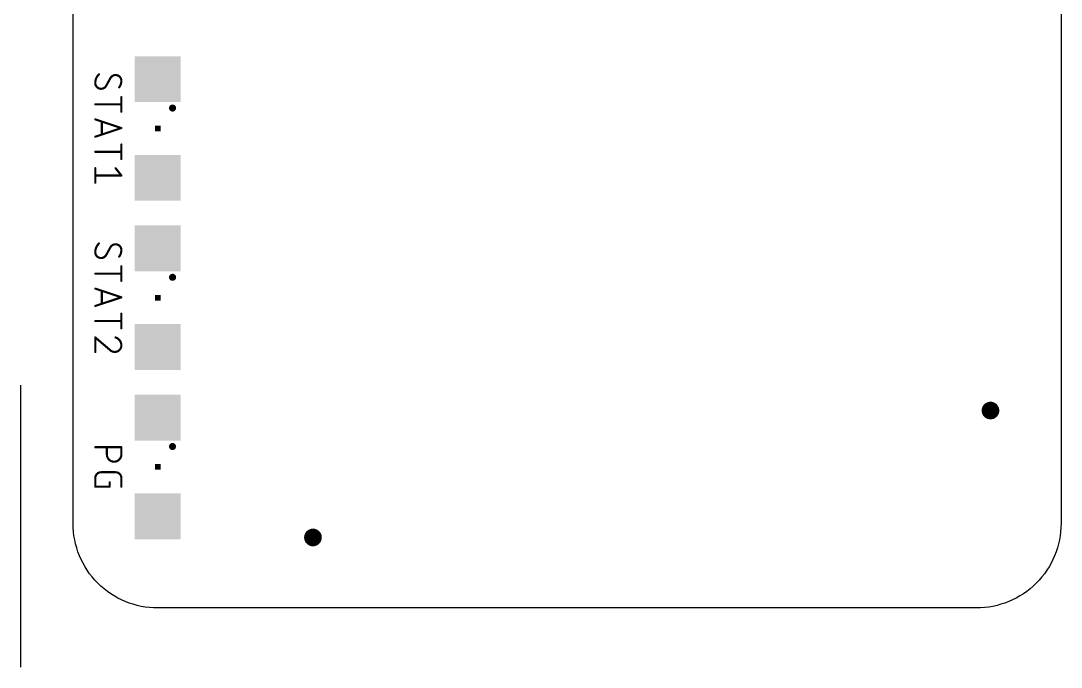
# Model space of a CAD drawing. Header units: millimetres. Extents: x 0 to 36.9, y 0 to 58.1.
# Drawn here: x 0 to 36.85, y 0 to 22.92 of the extents above; entities that cross this region are included whole.
import ezdxf

# ---------------------------------------------------------------- set-up
doc = ezdxf.new("R2010")
doc.units = ezdxf.units.MM
doc.layers.get('0').update_dxf_attribs({"true_color": 0xc2ced6})
doc.layers.add('0.0 - easgle cad import', color=7, linetype='Continuous', true_color=0xc2ced6)
doc.layers.add('0.1 - PCB', color=7, linetype='Continuous', true_color=0xc2ced6)
doc.layers.get('0').off()

# ---------------------------------------------------------------- blocks, each defined once
blk = doc.blocks.new('PIE')
at = {"const_width": 0.5}
blk.add_lwpolyline([(0, -0.25, 1), (0, 0.25, 1), (0, -0.25)], format="xyb", dxfattribs=at)
blk = doc.blocks.new('RECT')
blk.add_solid([(-0.5, -0.5), (0.5, -0.5), (-0.5, 0.5), (0.5, 0.5)])

msp = doc.modelspace()

# ---------------------------------------------------------------- linework, layer by layer
at = {"layer": '0.0 - easgle cad import'}
for points, const_width in [([(1.85, 5.1), (1.85, 55.1)], 0.01), ([(36.85, 55.1), (36.85, 5.1)], 0.01), ([(3.023, 20.611), (3.177, 20.893)], 0.0762), ([(2.638, 19.955), (3.562, 19.955)], 0.0762), ([(3.562, 20.212), (3.562, 19.698)], 0.0762), ([(2.638, 19.423), (3.562, 19.115)], 0.0762), ([(2.869, 18.884), (2.869, 19.346)], 0.0762), ([(3.562, 19.115), (2.638, 18.807)], 0.0762), ([(3.562, 18.532), (3.562, 18.018)], 0.0762), ([(2.638, 18.275), (3.562, 18.275)], 0.0762), ([(2.638, 17.692), (2.638, 17.178)], 0.0762), ([(3.357, 17.692), (3.562, 17.435)], 0.0762), ([(3.562, 17.435), (2.638, 17.435)], 0.0762), ([(3.023, 14.611), (3.177, 14.893)], 0.0762), ([(3.562, 14.212), (3.562, 13.698)], 0.0762), ([(2.638, 13.955), (3.562, 13.955)], 0.0762), ([(2.638, 13.423), (3.562, 13.115)], 0.0762), ([(2.869, 12.884), (2.869, 13.346)], 0.0762), ([(3.562, 13.115), (2.638, 12.807)], 0.0762), ([(3.562, 12.532), (3.562, 12.018)], 0.0762), ([(2.638, 12.275), (3.562, 12.275)], 0.0762), ([(3.151, 11.255), (2.638, 11.692)], 0.0762), ([(2.638, 11.692), (2.638, 11.178)], 0.0762), ([(2.638, 7.8), (3.562, 7.8)], 0.0762), ([(3.049, 7.543), (3.049, 7.8)], 0.0762), ([(3.562, 7.8), (3.562, 7.543)], 0.0762), ([(2.638, 6.4), (2.638, 6.708)], 0.0762), ([(2.843, 6.913), (3.357, 6.913)], 0.0762), ([(3.562, 6.708), (3.562, 6.4)], 0.0762), ([(3.151, 6.4), (2.638, 6.4)], 0.0762), ([(3.151, 6.554), (3.151, 6.4)], 0.0762), ([(33.85, 2.1), (4.85, 2.1)], 0.01)]:
    msp.add_lwpolyline(points, dxfattribs=dict(at, const_width=const_width))
for points, const_width in [([(2.766, 21.022, 0.2), (2.638, 20.714)], 0.0762), ([(2.78, 21.008, 1), (2.753, 21.035)], 0.0381), ([(3.357, 20.996, 0.2656), (3.177, 20.893)], 0.0762), ([(3.562, 20.791, 0.4142), (3.357, 20.996)], 0.0762), ([(3.357, 21.015, 1), (3.357, 20.977)], 0.0381), ([(3.357, 20.977, 1), (3.357, 21.015)], 0.0381), ([(2.638, 20.714, 0.4142), (2.843, 20.508)], 0.0762), ([(2.657, 20.714, 1), (2.619, 20.714)], 0.0381), ([(2.619, 20.714, 1), (2.657, 20.714)], 0.0381), ([(2.843, 20.508, 0.2656), (3.023, 20.611)], 0.0762), ([(3.006, 20.62, 1), (3.04, 20.602)], 0.0381), ([(3.039, 20.601, 1), (3.007, 20.621)], 0.0381), ([(3.161, 20.903, 1), (3.193, 20.884)], 0.0381), ([(3.194, 20.884, 1), (3.16, 20.902)], 0.0381), ([(3.485, 20.56, 0.1623), (3.562, 20.791)], 0.0762), ([(3.581, 20.791, 1), (3.543, 20.791)], 0.0381), ([(3.543, 20.791, 1), (3.581, 20.791)], 0.0381), ([(2.843, 20.527, 1), (2.843, 20.489)], 0.0381), ([(2.843, 20.489, 1), (2.843, 20.527)], 0.0381), ([(3.47, 20.571, 1), (3.5, 20.548)], 0.0381), ([(2.638, 19.974, 1), (2.638, 19.936)], 0.0381), ([(3.581, 20.212, 1), (3.543, 20.212)], 0.0381), ([(3.562, 19.936, 1), (3.562, 19.974)], 0.0381), ([(5.375, 19.762, 1), (5.375, 19.887, 1), (5.375, 19.762)], 0.125), ([(3.543, 19.698, 1), (3.581, 19.698)], 0.0381), ([(2.644, 19.441, 1), (2.632, 19.405)], 0.0381), ([(2.888, 19.346, 1), (2.85, 19.346)], 0.0381), ([(2.632, 18.825, 1), (2.644, 18.789)], 0.0381), ([(2.85, 18.884, 1), (2.888, 18.884)], 0.0381), ([(3.568, 19.097, 1), (3.556, 19.133)], 0.0381), ([(3.556, 19.097, 1), (3.568, 19.133)], 0.0381), ([(3.581, 18.532, 1), (3.543, 18.532)], 0.0381), ([(2.638, 18.294, 1), (2.638, 18.256)], 0.0381), ([(3.562, 18.256, 1), (3.562, 18.294)], 0.0381), ([(2.657, 17.692, 1), (2.619, 17.692)], 0.0381), ([(3.371, 17.703, 1), (3.342, 17.68)], 0.0381), ([(3.543, 18.018, 1), (3.581, 18.018)], 0.0381), ([(2.638, 17.454, 1), (2.638, 17.416)], 0.0381), ([(3.547, 17.423, 1), (3.577, 17.447)], 0.0381), ([(3.562, 17.416, 1), (3.562, 17.454)], 0.0381), ([(2.619, 17.178, 1), (2.657, 17.178)], 0.0381), ([(2.766, 15.022, 0.2), (2.638, 14.714)], 0.0762), ([(2.638, 14.714, 0.4142), (2.843, 14.508)], 0.0762), ([(2.657, 14.714, 1), (2.619, 14.714)], 0.0381), ([(2.78, 15.008, 1), (2.753, 15.035)], 0.0381), ([(3.357, 14.996, 0.2656), (3.177, 14.893)], 0.0762), ([(3.161, 14.903, 1), (3.193, 14.884)], 0.0381), ([(3.194, 14.884, 1), (3.16, 14.902)], 0.0381), ([(3.562, 14.791, 0.4142), (3.357, 14.996)], 0.0762), ([(3.357, 15.015, 1), (3.357, 14.977)], 0.0381), ([(3.357, 14.977, 1), (3.357, 15.015)], 0.0381), ([(3.485, 14.56, 0.1623), (3.562, 14.791)], 0.0762), ([(3.581, 14.791, 1), (3.543, 14.791)], 0.0381), ([(3.543, 14.791, 1), (3.581, 14.791)], 0.0381), ([(2.619, 14.714, 1), (2.657, 14.714)], 0.0381), ([(2.843, 14.508, 0.2656), (3.023, 14.611)], 0.0762), ([(2.843, 14.527, 1), (2.843, 14.489)], 0.0381), ([(2.843, 14.489, 1), (2.843, 14.527)], 0.0381), ([(3.006, 14.62, 1), (3.04, 14.602)], 0.0381), ([(3.039, 14.601, 1), (3.007, 14.621)], 0.0381), ([(3.47, 14.571, 1), (3.5, 14.548)], 0.0381), ([(3.581, 14.212, 1), (3.543, 14.212)], 0.0381), ([(2.638, 13.974, 1), (2.638, 13.936)], 0.0381), ([(3.543, 13.698, 1), (3.581, 13.698)], 0.0381), ([(3.562, 13.936, 1), (3.562, 13.974)], 0.0381), ([(5.375, 13.762, 1), (5.375, 13.887, 1), (5.375, 13.762)], 0.125), ([(2.644, 13.441, 1), (2.632, 13.405)], 0.0381), ([(2.888, 13.346, 1), (2.85, 13.346)], 0.0381), ([(2.85, 12.884, 1), (2.888, 12.884)], 0.0381), ([(3.568, 13.097, 1), (3.556, 13.133)], 0.0381), ([(3.556, 13.097, 1), (3.568, 13.133)], 0.0381), ([(2.632, 12.825, 1), (2.644, 12.789)], 0.0381), ([(3.581, 12.532, 1), (3.543, 12.532)], 0.0381), ([(2.638, 12.294, 1), (2.638, 12.256)], 0.0381), ([(3.562, 12.256, 1), (3.562, 12.294)], 0.0381), ([(3.543, 12.018, 1), (3.581, 12.018)], 0.0381), ([(2.65, 11.706, 1), (2.626, 11.677)], 0.0381), ([(2.657, 11.692, 1), (2.619, 11.692)], 0.0381), ([(3.331, 11.178, 0.4142), (3.562, 11.409)], 0.0762), ([(3.562, 11.409, 0.3252), (3.357, 11.692)], 0.0762), ([(3.362, 11.71, 1), (3.351, 11.673)], 0.0381), ([(3.581, 11.409, 1), (3.543, 11.409)], 0.0381), ([(3.543, 11.409, 1), (3.581, 11.409)], 0.0381), ([(2.619, 11.178, 1), (2.657, 11.178)], 0.0381), ([(3.151, 11.255, 0.2053), (3.331, 11.178)], 0.0762), ([(3.165, 11.268, 1), (3.137, 11.242)], 0.0381), ([(3.139, 11.241, 1), (3.164, 11.27)], 0.0381), ([(3.331, 11.197, 1), (3.331, 11.159)], 0.0381), ([(3.331, 11.159, 1), (3.331, 11.197)], 0.0381), ([(2.638, 7.819, 1), (2.638, 7.781)], 0.0381), ([(3.068, 7.8, 1), (3.03, 7.8)], 0.0381), ([(3.581, 7.8, 1), (3.543, 7.8)], 0.0381), ([(3.562, 7.781, 1), (3.562, 7.819)], 0.0381), ([(5.375, 7.762, 1), (5.375, 7.887, 1), (5.375, 7.762)], 0.125), ([(3.049, 7.543, 1), (3.562, 7.543)], 0.0762), ([(3.068, 7.543, 1), (3.03, 7.543)], 0.0381), ([(3.03, 7.543, 1), (3.068, 7.543)], 0.0381), ([(3.581, 7.543, 1), (3.543, 7.543)], 0.0381), ([(3.543, 7.543, 1), (3.581, 7.543)], 0.0381), ([(2.843, 6.913, 0.4142), (2.638, 6.708)], 0.0762), ([(2.657, 6.708, 1), (2.619, 6.708)], 0.0381), ([(2.619, 6.708, 1), (2.657, 6.708)], 0.0381), ([(2.843, 6.932, 1), (2.843, 6.894)], 0.0381), ([(2.843, 6.894, 1), (2.843, 6.932)], 0.0381), ([(3.562, 6.708, 0.4142), (3.357, 6.913)], 0.0762), ([(3.357, 6.932, 1), (3.357, 6.894)], 0.0381), ([(3.357, 6.894, 1), (3.357, 6.932)], 0.0381), ([(3.581, 6.708, 1), (3.543, 6.708)], 0.0381), ([(3.543, 6.708, 1), (3.581, 6.708)], 0.0381), ([(2.638, 6.419, 1), (2.638, 6.381)], 0.0381), ([(2.619, 6.4, 1), (2.657, 6.4)], 0.0381), ([(3.17, 6.554, 1), (3.132, 6.554)], 0.0381), ([(3.132, 6.4, 1), (3.17, 6.4)], 0.0381), ([(3.151, 6.381, 1), (3.151, 6.419)], 0.0381), ([(3.543, 6.4, 1), (3.581, 6.4)], 0.0381), ([(1.85, 5.1, 0.4142), (4.85, 2.1)], 0.01), ([(1.852, 5.1, 1), (1.847, 5.1)], 0.005), ([(1.847, 5.1, 1), (1.852, 5.1)], 0.005), ([(33.85, 2.1, 0.4142), (36.85, 5.1)], 0.01), ([(36.852, 5.1, 1), (36.847, 5.1)], 0.005), ([(36.847, 5.1, 1), (36.852, 5.1)], 0.005), ([(4.85, 2.102, 1), (4.85, 2.097)], 0.005), ([(4.85, 2.097, 1), (4.85, 2.102)], 0.005), ([(33.85, 2.102, 1), (33.85, 2.097)], 0.005), ([(33.85, 2.097, 1), (33.85, 2.102)], 0.005)]:
    msp.add_lwpolyline(points, format="xyb", dxfattribs=dict(at, const_width=const_width))
at = {"layer": '0.1 - PCB'}
for p, q in [((0, 0), (0, 10)), ((1.85, 5.1), (1.85, 5.097))]:
    msp.add_line(p, q, dxfattribs=at)
msp.add_lwpolyline([(1.85, 5.1), (1.85, 55.1, -0.414214), (4.85, 58.1), (33.85, 58.1, -0.414214), (36.85, 55.1), (36.85, 5.1, -0.414214), (33.85, 2.1), (4.85, 2.1, -0.414214)], format="xyb", close=True, dxfattribs=at)

# ---------------------------------------------------------------- block references
at = {"layer": '0.0 - easgle cad import', "rotation": 270}
for p, xscale, yscale in [((4.85, 20.85), 1.627, 1.627), ((4.85, 19.1), 0.2, 0.2), ((4.85, 17.35), 1.627, 1.627), ((4.85, 14.85), 1.627, 1.627), ((4.85, 13.1), 0.2, 0.2), ((4.85, 11.35), 1.627, 1.627), ((4.85, 8.85), 1.627, 1.627), ((4.85, 7.1), 0.2, 0.2), ((4.85, 5.35), 1.627, 1.627)]:
    msp.add_blockref('RECT', p, dxfattribs=dict(at, xscale=xscale, yscale=yscale))
at = {"layer": '0.0 - easgle cad import', "xscale": 0.627, "yscale": 0.627}
for p in [(34.35, 9.1), (10.35, 4.6)]:
    msp.add_blockref('PIE', p, dxfattribs=at)

doc.saveas('drawing.dxf')
